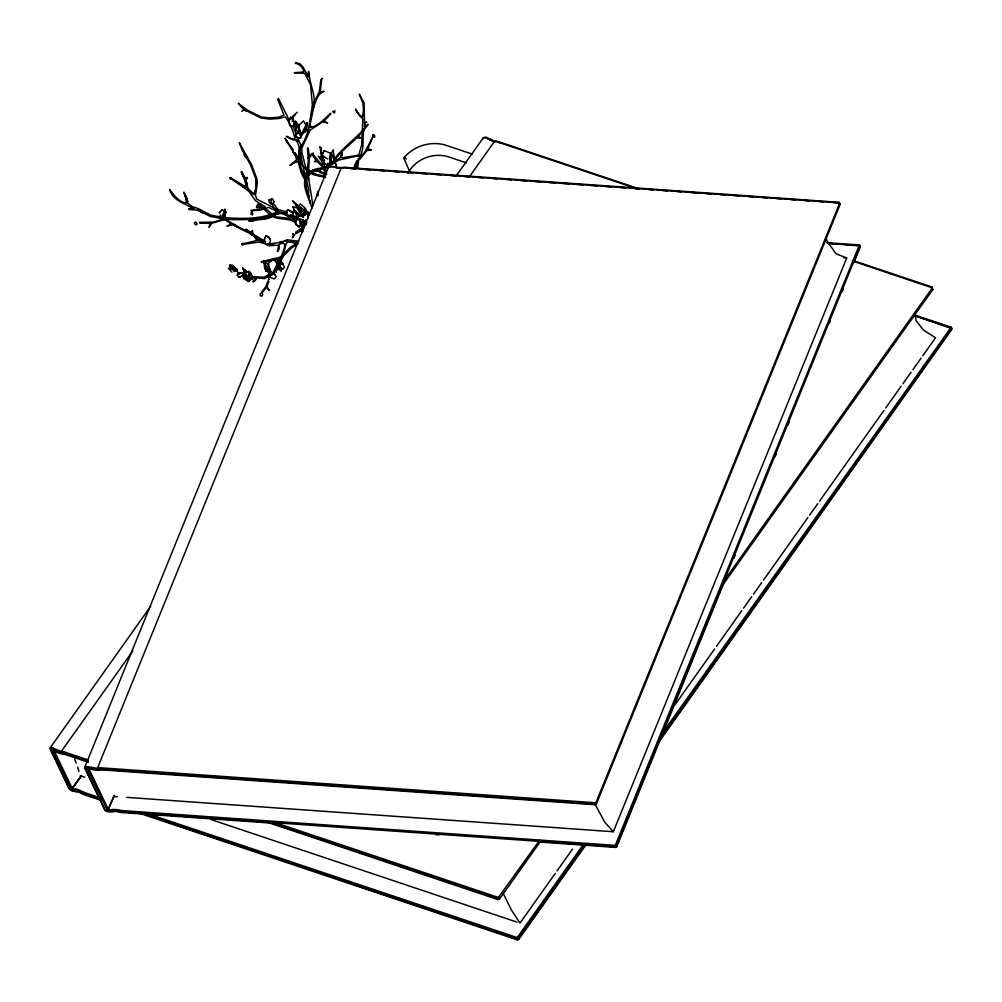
<?xml version="1.0" encoding="UTF-8"?>
<svg xmlns="http://www.w3.org/2000/svg" width="1002" height="1002" viewBox="0 0 1002 1002"><rect width="100%" height="100%" fill="white"/><g stroke="black" fill="none" stroke-linecap="round" stroke-linejoin="round"><path stroke-width="1.5" d="M295.239 125.901L295.252 120.941L298.345 125.05L300.825 135.107L305.497 130.698L307.213 122.958L300.763 135.095L296.129 130.26L295.252 125.889L296.154 130.247M278.055 265.755L276.965 265.467L278.393 265.142L277.629 268.298L278.619 269.175L277.053 265.993L279.458 264.678L276.965 265.467L279.47 264.691L279.508 263.639L278.406 263.301M320.89 79.546L319.337 91.432L312.449 106.187L312.887 105.16L313.726 105.648L313.313 103.193L313.563 107.114C316.344 95.253 309.605 84.581 309.292 74.699C308.829 67.597 307.526 73.672 308.566 76.816M251.59 278.481L248.271 277.604L248.859 272.782L244.475 269.726L244.012 272.093L248.296 277.667L248.509 281.449L251.59 278.518L249.122 281.286L248.271 277.604L248.897 272.807M289.728 218.511L275.8 216.82L259.731 204.007L259.167 205.197L258.716 203.757L257.727 204.233L256.537 206.637M276.99 265.305L277.905 263L276.139 271.767L277.905 263L271.742 274.548L266.883 270.991M330.81 152.98L330.447 162.424L329.407 158.216L330.81 152.98L330.334 165.393L330.81 152.98L333.065 155.949L334.067 160.345L331.098 164.391M298.133 217.396L298.371 217.998M194.263 209.218C185.533 203.481 172.782 201.039 169.551 189.478C172.807 193.286 178.657 202.667 186.472 202.993L185.345 195.691L186.522 199.31C179.546 183.704 188.063 197.707 187.7 203.318L192.334 206.6L198.396 208.679L210.645 215.079L221.367 217.121M317.96 195.891L318.173 191.795M273.997 201.916C270.026 209.831 270.214 191.632 273.959 201.778M308.441 76.453L308.566 74.348L308.416 76.352L307.464 74.962L308.153 76.365L302.892 66.921L299.861 63.74L295.552 62.55M357.564 167.622C359.693 155.235 358.491 155.36 356.487 167.547M317.171 195.503L317.684 191.319M52.129 750.285L71.518 789.827M306.136 126.39L307.176 122.945L304.821 131.7L307.176 122.945L305.472 130.673M222.143 218.198L225.25 217.008L224.974 209.418L224.335 214.24L225.25 217.008L222.143 218.198L224.924 209.418L225.989 212.988L225.162 210.107M233.954 271.78L234.13 270.402M725.686 578.48L616.844 846.552L615.428 847.404L615.266 845.387L859.39 244.951L859.553 246.968L860.417 246.642L859.39 244.951L826.6 242.634M308.754 128.694L308.165 130.936L312.436 105.335L310.495 84.544L304.733 73.409L294.237 72.72L303.756 71.944C303.431 67.86 299.435 63.577 295.214 63.326M367.659 124.235C360.945 134.869 341.281 148.146 333.215 160.721M296.354 220.966L296.617 217.885M327.454 163.739L327.291 164.666L330.585 166.532M331.938 162.712L330.322 164.566M247.356 280.998L249.348 271.993M288.839 121.004L290.856 117.134L293.486 121.004L294.225 125.1L293.198 126.365L291.081 126.44L289.841 125.463L288.877 121.017L290.856 117.159L292.571 119.088M244.025 272.056L244.475 269.726L244.025 272.056L248.296 277.629L244.187 278.218L243.636 277.178L244.187 278.218M323.496 163.952L330.059 165.23L330.848 160.971M277.905 263L276.114 271.767M87.274 768.922L107.552 810.919A1.34 0.714 21 0 0 107.953 811.019M223.095 216.119L224.335 211.034L222.043 209.581L219.325 212.988L219.638 212.036M327.879 163.389L330.059 165.23L330.835 161.335L330.009 165.23L327.504 163.902M223.108 216.144L224.035 211.835M237.324 275.312L238.163 272.857L240.493 273.233L238.163 272.857L237.286 275.312L239.052 277.253L240.442 277.216M258.954 205.047L258.792 203.832L259.781 205.886M297.118 242.284L297.106 243.261L290.567 247.131L280.973 256.938L261.297 261.697L261.61 262.436L264.177 261.948M358.578 137.249L357.777 136.998L361.797 137.725L356.487 138.201L338.112 155.009L340.567 152.68L334.104 161.197M300.412 146.981L299.197 154.158L299.623 150.676L300.362 164.391L300.324 163.313L301.026 167.948L305.835 178.982L305.009 178.331L304.808 179.471C303.406 188.138 307.739 195.578 310.407 203.318L309.242 199.198L311.935 208.128M282.677 269.05L284.518 267.246L282.238 263.225L278.481 265.142L281.675 269.287L281.174 271.266L278.581 268.837L279.383 262.599M268.599 277.529L269.075 275.688M292.271 121.342L293.473 116.658L295.314 114.641M292.534 214.591L293.072 212.537L288.012 209.681L286.447 211.159L287.649 214.841L289.115 215.68M357.088 112.399C352.992 103.206 359.054 117.109 362.711 116.645L363.475 109.406L362.912 103.206L359.317 94.125L364.064 102.843L364.59 126.69M909.54 388.212L951.587 328.13L951.161 327.228L914.062 314.791M304.796 131.7L307.176 122.945M321.604 79.847L320.252 91.733L324.147 91.37L319.788 93.236M300.512 147.194L299.46 150.713C303.418 142.184 295.715 147.532 300.287 162.449M267.897 281.048L265.956 286.484L261.722 292.045M305.284 214.879L302.504 216.131L304.721 208.829L305.284 214.879L302.504 216.131L304.683 208.829L305.56 211.635L302.541 216.131L300.149 215.017M269.638 243.499L266.069 244.075L269.663 243.524L270.502 240.718L268.962 237.048L266.156 235.733L264.816 237.725M279.17 244.137L279.383 248.208L277.93 251.377M268.862 281.299L267.071 286.422L269.15 290.329M308.228 130.723L304.558 140.28L300.8 146.643M356.825 160.658L353.33 168.699M277.053 262.962L277.429 259.405L265.455 261.71M292.196 118.336L293.072 116.007L297.306 112.287M277.754 263.063L278.844 259.393L281.299 258.065M259.105 206.099L260.545 205.485M269.162 275.262L270.052 275.45L264.465 278.669L256.925 277.792C254.533 282.877 249.774 283.679 256.086 278.093M364.54 126.452L365.342 124.674C363.663 130.799 365.379 119.301 366.719 122.294M358.415 156.112L361.634 145.052L362.874 118.825L359.267 115.405L355.535 109.481M269.588 277.704L270.565 275.312M359.793 156.337C366.118 146.818 360.181 134.506 365.968 125.1M84.707 767.444L328.28 167.547M106.525 810.718L105.686 810.38A2.38 1.278 21 0 1 105.235 810.13A1.841 0.989 21 0 1 104.584 809.428L84.744 768.02A1.841 0.989 21 0 1 84.819 767.294L84.894 767.219A2.906 1.553 21 0 1 85.233 767.018L85.395 766.956A4.697 2.53 21 0 1 85.896 766.831A6.125 3.294 21 0 1 86.761 766.743A16.308 8.755 21 0 1 92.284 767.432L93.938 767.795A16.408 8.805 21 0 0 95.967 768.096A22.608 12.137 21 0 0 96.53 768.146L97.47 768.196L341.043 168.286L342.246 168.048A15.569 8.354 21 0 1 344.425 167.923A11.197 6.012 21 0 1 345.202 167.96L838.398 202.805L840.164 204.358L596.403 803.867L594.975 804.719L101.841 769.887A5.924 3.181 21 0 0 101.427 769.862A9.669 5.198 21 0 0 100.087 769.949L96.555 770.15A29.334 15.744 21 0 1 95.829 770.075A22.232 11.936 21 0 1 93.086 769.674L91.633 769.323A8.029 4.309 21 0 0 91.195 769.223M126.69 797.367L613.324 831.735L846.753 257.952L836.031 253.794L826.875 240.768L826.149 238.025M733.927 558.189L735.105 555.296M775.11 456.749L776.287 453.856M788.048 424.873L789.225 421.98M829.243 323.446L830.407 320.54M842.181 291.569L843.358 288.664M853.942 262.587L860.417 246.642L859.716 245.64M277.253 251.226L278.756 246.004L276.89 245.227L269.024 245.753L264.591 242.972M259.831 207.665L258.604 207.614L259.004 206.349M357.489 163.176L354.608 169.213M324.147 150.538L321.053 157.189L324.16 150.538L330.121 153.143L331.174 156.011M371.867 139.403L367.784 148.985L371.567 149.837L366.895 150.55L359.493 159.619M331.186 153.744L333.165 149.786L334.405 159.331M279.508 266.394L279.996 265.48M280.272 261.86L282.815 257.138L286.159 243.599L288.1 241.62L297.369 243.11M278.606 262.424C280.573 257.264 291.131 237.662 278.756 244.726M255.76 278.356L250.6 278.13M293.837 234.268L292.409 237.875L294.575 234.869M276.803 263.125L277.692 261.547L280.973 260.996L280.284 263.038L280.961 261.008L277.704 261.56M296.016 220.064L296.855 219.826M251.014 278.756L249.085 281.286M248.283 277.667L243.974 278.619L248.283 277.667L252.642 278.706L250.738 273.22L249.01 271.166M296.73 137.524L295.164 134.719L295.815 133.629L297.657 133.516L295.79 133.604L295.427 136.485L298.872 138.201L300.375 137.925L301.226 136.523L299.823 134.118M300.4 137.95L301.038 135.082M294.788 153.093C295.44 154.321 293.611 154.308 292.609 151.327M257.84 206.951C255.811 208.053 259.543 207.264 256.487 207.351M264.415 241.908L264.804 241.62M373.345 135.733L365.116 151.665L358.841 158.817M262.511 292.321L266.545 287.374L269.137 290.355M259.581 207.013L256.587 207.514L259.418 206.926M407.977 173.233C415.442 158.955 433.54 151.966 448.721 156.926L466.456 162.863M50.175 747.868L150.738 606.223M456.06 176.164L483.24 137.875M59.97 751.174L61.21 751.588L132.865 650.799M468.986 177.354L494.362 141.62L495.602 141.608M72.232 788.587L81.212 775.786L71.142 789.614L72.344 788.674L53.757 749.909M72.357 788.687L81.4 775.911M539.64 840.24L497.543 898.681L268.786 822.103M723.669 581.398L932.173 288.125L931.86 286.948L854.681 261.071M540.316 841.642L499.522 899.019L497.969 899.583L266.444 821.966M721.628 586.621L932.837 289.54L931.86 286.948L930.996 287.311L932.837 289.54L931.91 289.227M555.283 873.381L519.975 923.105L511.446 910.079L503.229 893.446M557.087 870.826L572.48 849.145M674.784 705.057L714.614 648.945M716.43 646.403L741.781 610.694M743.584 608.139L751.738 596.666M753.542 594.123L761.695 582.638M763.499 580.095L807.862 517.608M809.679 515.053L817.82 503.58M819.636 501.025L883.914 410.494M885.718 407.939L901.111 386.271M902.927 383.716L911.068 372.243M912.885 369.688L921.026 358.215M922.842 355.66L935.517 337.812L923.343 329.921L916.166 320.778L914.926 314.841M583.364 844.436L517.22 937.584L517.283 939.863L518.823 939.3L585.869 844.874M663.086 732.124L951.161 327.228L951.9 329.32L657.45 744.06M584.542 845.25L518.397 938.411L516.844 938.974L141.357 813.098M659.742 739.338L951.474 328.418L914.676 315.655M138.827 813.01L517.283 939.863L519.95 936.958M521.766 934.403L529.92 922.917M531.736 920.362L547.13 898.669M548.946 896.114L557.099 884.628M558.916 882.086L566.168 871.865M567.971 869.323L576.125 857.837M577.941 855.282L585.193 845.074M658.577 741.705L662.197 736.595M664.013 734.053L672.167 722.567M673.983 720.012L689.376 698.319M691.192 695.764L755.521 605.158M757.324 602.603L765.478 591.117M767.294 588.575L821.653 511.997M823.469 509.454L831.622 497.969M833.439 495.414L887.797 418.849M889.601 416.293L897.754 404.808M899.571 402.253L907.724 390.767M297.97 206.75L300.412 203.995L305.259 208.241L306.574 210.946L302.579 216.144L296.943 207.94L292.709 206.662M409.605 171.279L403.756 158.003C413.5 146.067 430.66 140.643 445.502 145.127L472.08 154.02M306.562 210.959L302.579 216.144L299.26 209.731M298.859 133.053L302.754 133.391L301.389 135.47L302.729 133.366L301.765 133.066M225.024 217.872L223.897 219.313L221.968 219.576L220.315 217.847M277.354 266.281L278.994 264.215M357.964 136.936L368.197 124.574M293.173 126.327L294.187 125.1L293.486 121.004M241.645 111.26L244.313 110.095L246.717 110.997L244.676 109.869L261.084 118.011L269.475 119.113L278.719 118.524L285.307 116.846C289.979 123.021 293.148 130.736 294.826 138.126L293.999 139.09L291.958 138.865C278.017 131.563 293.949 142.284 296.517 139.766L297.669 141.658L295.941 139.215C301.827 150.262 301.164 164.027 305.748 175.951M298.145 207.539L298.183 206.174M246.066 276.828L248.534 275.575M278.03 211.171C274.398 200.901 267.835 201.477 277.066 211.635M107.552 810.919L114.378 795.275L107.527 810.906M243.423 109.293L239.941 105.536M295.477 233.929L302.353 229.997M328.919 165.568L323.295 167.685L328.33 165.831L331.186 162.85M259.606 205.911L259.242 204.533M86.836 768.008A14.329 7.69 21 0 1 91.658 768.697L93.399 769.06A18.399 9.87 21 0 0 95.691 769.411A24.649 13.239 21 0 0 96.305 769.461L98.96 769.26A13.777 7.39 21 0 1 100.839 769.16A9.106 4.897 21 0 1 101.478 769.185L594.649 804.03L595.877 802.79L839.638 203.281L838.937 202.279L345.765 167.434A9.118 4.897 21 0 0 345.126 167.409M299.523 124.787L303.418 120.866L306.737 126.164L306.637 130.523L300.85 135.107M320.289 92.848L321.179 92.635C316.945 96.367 314.478 103.82 313.2 109.719L313.338 108.905L310.269 123.835L310.482 127.555L310.169 123.647L310.457 127.254C316.657 127.091 325.299 118.486 330.397 113.201M273.433 258.917L268.586 263.012L268.999 267.171L271.692 274.523L277.742 268.661L277.404 264.215L273.446 258.917M838.398 202.805L838.937 202.279L840.164 204.358L839.1 204.283M271.692 274.523L277.754 268.686M304.383 226.364L295.502 232.264M87.299 768.885L88.69 768.208L87.362 768.835A1.428 0.764 21 0 1 87.825 768.772A10.559 5.661 21 0 1 91.195 769.273M282.326 257.126L291.332 248.095L298.12 243.749M209.155 227.241L211.798 223.233L225.563 219.438M330.936 113.84L324.26 120.916L327.591 122.995L322.844 121.868L310.132 130.147L301.94 147.958L301.915 152.467L307.677 175.35L307.426 174.123L311.346 170.879L314.991 169.426L311.096 171.079L307.551 174.824C311.635 167.672 321.179 169.188 328.33 165.831M278.844 269.012L277.066 265.981L278.381 265.229L278.819 269.012L277.654 268.298M242.334 275.976L243.323 275.224L242.972 273.258L239.666 272.707L242.947 273.283L243.286 275.212L239.065 277.216M302.842 226.314L304.232 221.793M302.867 231.675L300.312 230.247L301.79 229.207L300.287 230.285L302.617 231.6L300.312 230.247L301.79 229.207M358.34 155.122L342.17 157.815L341.432 156.512L342.321 153.256L339.766 158.479L332.075 162.274M332.476 164.09L337.737 160.307L358.478 155.723M259.794 207.539L260.658 205.585M315.029 170.854L317.972 170.841L315.029 170.854L317.759 170.44L311.797 172.394L308.478 176.051L308.328 177.429L308.353 179.959L308.391 176.79L312.887 205.197M235.508 269.3L236.597 268.799L237.274 269.651M225.25 217.008L224.924 209.418M331.111 163.915L335.207 162.787L336.497 165.818L335.194 162.825L333.453 162.875M288.025 209.719L286.484 211.171L286.747 212.186M246.98 279.345L248.271 278.794L246.98 279.383M300.049 208.165L301.715 208.742L299.748 208.115M278.594 268.849L278.481 265.167L282.401 263.626L282.288 262.637L280.147 262.662M282.652 269.062L278.481 265.142L282.401 263.651L281.575 263.639M329.52 167.109L317.221 170.59M332.539 161.911L333.829 161.46M222.932 219.087L213.539 222.068L199.385 222.331M277.116 211.848C261.121 219.388 243.198 218.762 225.989 217.785M244.212 274.748L245.202 274.385M270.816 274.636L274.698 274.26L276.239 276.84L274.097 278.869L270.44 277.479M271.63 274.373L272.982 273.959M276.978 265.492L279.47 264.691M279.52 212.737C262.486 219.689 244.075 220.302 225.951 219.338M269.701 273.934L264.115 277.166L251.189 276.715M951.211 329.52L951.474 328.418M518.147 939.5L518.823 939.3L517.22 937.584L149.148 814.2M318.761 170.403L319.851 170.102L319.212 170.515C317.834 171.53 323.195 172.231 324.898 173.421M242.672 243.837L256.85 240.543L253.794 235.971L245.953 229.17L251.853 232.952L252.304 230.435L252.992 233.854L258.002 240.38L264.202 241.382M486.534 138.351L486.872 138.364A4.697 1.904 35 0 1 487.799 138.714M52.217 750.085L52.567 750.11A4.697 1.941 35.7 0 1 53.457 750.36M97.507 768.196L98.672 767.958A15.531 8.342 21 0 1 100.851 767.833A11.197 6.012 21 0 1 101.628 767.87L595.877 802.79L596.403 803.867L594.975 804.719L594.649 804.03M242.722 244.463L257.664 242.233L263.852 242.697L260.708 241.883L268.311 245.214L265.605 243.674M259.055 204.972L271.78 216.081L266.77 218.135L248.984 220.277L249.222 220.966L267.121 218.762L272.644 216.62C279.683 220.052 288.764 217.835 295.515 222.457L294.926 221.342M249.222 220.966L253.756 220.615L249.335 220.941L249.11 220.252M289.127 215.655L292.559 214.616L293.11 212.524L290.292 211.234M343.248 167.509L340.592 167.71M113.84 811.119L113.276 811.194A15.882 8.53 21 0 1 108.266 811.182M112.299 811.733L113.752 811.545M248.233 277.554L243.373 273.521L248.233 277.554L245.265 273.208M251.001 210.332L260.307 209.243L264.115 208.191L265.179 206.713L255.485 200.676L249.06 191.507L236.034 181.55L243.473 187.124L230.66 178.531M251.352 210.883L260.821 209.994L268.398 207.414L275.036 210.27M269.738 244.1L273.934 243.912L268.912 243.987L283.115 242.046L279.32 242.497L287.724 239.866L298.947 241.257M199.686 223.133L210.032 223.383L209.142 227.254M264.027 241.645L265.054 241.632M98.81 769.699L101.089 769.398A7.903 4.246 21 0 1 102.129 769.336M340.956 168.298L340.104 168.248A22.595 12.137 21 0 1 339.54 168.186A16.383 8.793 21 0 1 337.499 167.885L336.534 167.647A12.011 6.45 21 0 0 335.858 167.484A16.32 8.768 21 0 0 330.284 166.77M298.909 216.307L302.441 216.307M300.312 230.247L303.005 230.272M301.176 219.175L297.544 218.599L297.607 215.893L297.544 218.599M231.888 272.193L228.393 268.248L236.848 270.803L239.478 274.31M229.759 266.106L234.28 266.645M194 209.117L188.689 208.817L189.04 209.581L197.757 210.044L203.055 212.862L197.67 209.957L210.257 216.432L220.916 218.398M62.274 751.575L61.285 751.613M248.245 277.166L243.123 276.101M302.541 227.391L302.479 224.423L305.998 224.561M248.684 278.318L242.409 276.803M350.587 168.461L355.272 168.787M364.64 169.451L370.89 169.889M378.693 170.44L384.931 170.879M392.746 171.43L398.984 171.868M406.799 172.419L413.037 172.87M420.853 173.421L427.09 173.86M434.893 174.411L441.143 174.849M450.512 175.513L455.196 175.838M464.565 176.502L469.249 176.84M478.618 177.492L483.302 177.83M492.671 178.494L497.355 178.819M506.711 179.483L511.396 179.809M520.764 180.473L527.014 180.911M534.817 181.462L541.067 181.901M548.871 182.452L555.121 182.903M562.924 183.454L569.174 183.892M576.977 184.443L583.214 184.882M591.03 185.433L597.267 185.871M605.083 186.422L611.32 186.873M620.689 187.524L625.373 187.862M634.742 188.526L639.426 188.852M648.795 189.516L653.479 189.841M662.848 190.505L667.532 190.831M676.901 191.495L681.585 191.833M690.954 192.497L697.192 192.935M706.56 193.599L711.245 193.925M720.613 194.588L725.298 194.914M734.666 195.578L739.351 195.904M748.719 196.567L753.404 196.906M762.772 197.557L767.457 197.895M776.813 198.559L781.497 198.884M790.866 199.548L795.55 199.874M804.919 200.538L809.603 200.876M818.972 201.527L823.657 201.865M833.025 202.529L837.71 202.855M827.614 243.286L860.092 245.953L616.518 845.863L615.103 846.715L121.981 811.908A5.937 3.181 21 0 1 121.355 811.833A9.644 5.173 21 0 1 120.04 811.582L116.057 810.843A29.096 15.619 21 0 0 114.967 810.806A22.282 11.961 21 0 0 112.813 810.856L111.235 811.056A10.521 5.649 21 0 1 107.978 811.081M831.61 243.661L836.294 243.987M845.663 244.651L850.347 244.976M843.634 257.739L846.753 257.952M114.215 796.49L117.334 796.703M273.521 823.256L122.269 812.584A9.093 4.885 21 0 1 121.292 812.484M435.883 834.716L439.014 834.942M538.926 841.993L615.428 847.404L616.844 846.552L615.266 845.387L122.169 810.58A3.845 2.067 21 0 1 121.743 810.543A7.816 4.196 21 0 1 120.703 810.33L116.169 809.516A31.162 16.733 21 0 0 115.005 809.478A24.248 13.026 21 0 0 112.637 809.528L110.984 809.741A8.53 4.572 21 0 1 108.441 809.779L88.727 768.309M102.417 769.348L103.72 769.461M76.64 791.317L77.793 791.38M496.817 141.32L493.811 140.781M287.449 241.695L297.068 243.073M288.1 241.62L296.918 242.747M76.615 791.668L75.413 791.593A13.702 5.624 35.5 0 1 72.958 791.154M75.739 789.175L74.236 789.075A7.327 3.044 35.8 0 1 72.432 788.737M231.437 266.169L234.305 266.657L236.685 270.866L229.734 266.131M75.964 790.691L74.348 790.553A12.037 4.947 35.4 0 1 72.983 790.34A5.774 2.442 36.2 0 1 71.555 789.952M299.936 223.296L305.209 224.298M92.86 769.01L93.261 769.085A24.223 13.001 21 0 0 95.841 769.486M306.925 222.82L305.435 221.692M236.034 269.062L233.128 268.448L236.685 270.866M281.036 212.85L284.167 213.564L295.878 223.033M326.527 174.461L320.515 172.645L317.546 170.465M337.048 167.848L335.92 167.572A8.041 4.321 21 0 0 335.482 167.447M119.551 811.532L118.073 811.106M277.354 211.159L286.296 213.639M491.218 140.368A12.813 5.223 35.3 0 0 493.034 141.169L494.074 141.62M62.763 753.692L59.494 752.527A14.379 5.899 35.4 0 1 57.44 751.638L56.826 751.262M247.093 280.585L244.3 278.957M328.493 164.992L327.316 164.641L330.572 166.495M60.558 752.903L62.512 753.066A10.17 4.171 35.4 0 1 63.89 753.304A7.039 2.881 35.3 0 1 64.454 753.491L87.925 761.37M101.277 799.671L83.805 793.822A4.584 1.866 35.2 0 1 83.241 793.584A8.104 3.307 35.3 0 1 82.064 793.008L78.469 791.317A22.42 9.218 35.5 0 0 77.517 791.029M299.548 225.2L303.669 226.502M639.489 188.94L498.758 141.745A7.039 2.881 35.3 0 0 498.207 141.57M637.147 188.802L497.881 142.096A8.642 3.557 35.4 0 0 497.192 141.883A11.673 4.772 35.3 0 0 495.614 141.62M852.339 260.946L932.286 287.837M914.488 315.693L951.587 328.13M88.314 759.992L64.804 752.089A8.642 3.557 35.5 0 0 64.128 751.876M272.344 821.678L498.858 897.617L499.522 899.019L497.969 899.583L497.543 898.681M88.339 762.259L64.905 754.393A4.572 1.879 35.5 0 0 64.541 754.268M80.298 775.723L84.744 777.214M210.57 819.398L517.007 922.116M100.162 797.78L84.193 792.444A2.968 1.227 35.5 0 1 83.83 792.306M87.763 795.225L101.114 799.709M141.182 813.136L255.46 851.449M273.27 857.424L516.656 939.012M100.238 800.072L84.206 794.711A7.027 2.881 35.4 0 1 83.329 794.373A10.17 4.196 35.5 0 1 81.989 793.747L78.97 792.231A18.988 7.853 35.6 0 0 78.118 791.906A14.391 5.949 35.6 0 0 76.578 791.605M65.794 754.03L66.934 754.431M275.8 208.804L284.844 211.447L287.06 213.351M499.647 142.798L499.221 142.647A4.572 1.879 35.5 0 0 498.846 142.522A6.901 2.906 36.3 0 0 498.457 142.359M325.65 177.605L312.987 174.498L306.549 169.626M290.505 215.18L297.03 216.657L297.293 214.854L295.365 210.62L298.533 215.417M273.045 204.37C268.799 205.084 266.845 196.743 271.555 200.212M59.757 753.366L63.402 754.093A7.715 3.119 34.8 0 1 64.591 754.343M293.035 216.257L294.713 217.046M304.17 222.544L302.178 221.68M302.754 216.031L301.289 215.405L303.456 217.484M232.239 269.262L236.798 271.241M57.302 752.302L55.974 751.575M491.218 140.393L489.702 139.566M69.626 788.486A2.931 1.202 35.4 0 1 68.75 787.359L50.263 748.732A2.931 1.202 35.5 0 1 50.588 747.58A4.183 1.716 35.5 0 1 51.002 747.555A5.048 2.067 35.4 0 1 51.728 747.617A11.736 4.772 35.2 0 1 56.137 749.383L58.141 750.385M230.66 177.905L246.58 187.286L244.012 186.272L246.329 187.336L246.755 186.648L245.678 182.351L246.768 186.81L241.707 171.593L245.302 178.369L244.526 177.229L245.678 178.657L247.444 177.442L245.941 180.21L247.82 188.94L247.356 187.837L254.295 194.576L249.548 190.53L253.844 194.501L255.823 187.913L255.798 178.694L250.312 164.503L246.116 157.076L247.118 157.402L244.137 154.659L246.918 158.466L242.233 150.237L239.353 142.823L251.389 164.215L256.85 178.744L257.351 182.79L255.485 195.352L256.737 199.085L274.748 208.253M279.746 264.515L277.955 264.44L277.717 266.319L278.556 266.745M489.94 138.915L491.757 139.892A14.366 5.924 35.4 0 0 493.836 140.831M82.139 793.033L82.465 793.208A11.698 4.772 35.3 0 0 83.667 793.772M265.367 241.657C252.003 232.364 236.009 227.454 223.246 217.171M80.724 792.194L81.726 792.807M278.18 212.712L274.197 215.092L280.76 213.338L296.154 218.223L306.048 224.573M56.863 751.337L55.624 750.648A10.571 4.371 35.6 0 0 51.528 748.945M288.839 210.395L291.119 211.748L289.628 210.67M262.662 241.444L250.988 234.155L254.333 235.683L232.489 224.861L226.865 226.089L231.049 224.197L222.557 217.71M323.22 156.124L327.616 158.955M293.649 210.407L302.466 216.282M302.792 213.614L303.844 214.328L302.892 217.058L303.694 215.543L302.504 216.582L299.899 216.144M302.579 227.404L303.844 228.293M304.094 222.482L303.443 221.905M325.224 163.902L323.308 160.069L323.22 156.149M240.505 104.872L247.507 110.245L261.509 117.096L269.776 117.873L278.744 117.259L283.992 115.042L277.579 99.098L278.518 98.609L288.701 119.113M308.578 215.367L299.21 209.042M250.763 212.9L252.454 213.301L251.84 211.585M309.042 213.927L292.471 200.876L296.905 205.999M291.094 126.415L289.478 123.76M300.074 222.256L303.518 225.087M327.904 163.376L330.096 165.205M404.558 157.477L406.324 158.967M297.281 213.514L293.624 210.445L296.454 214.704M290.38 216.219L294.801 220.027M246.129 278.305L248.696 279.145L249.623 276.539M286.622 140.318L288.125 143.599C278.155 126.728 294.839 154.709 297.431 159.055M286.134 140.405L293.348 149.862M302.654 226.164L303.18 221.505M305.886 167.61C302.441 170.227 333.816 180.899 313.05 173.434C314.127 175.275 329.821 176.114 323.057 175.55L325.537 175.363L324.097 170.002M305.547 168.662L300.299 163.013M274.673 274.298L275.525 275.162M292.684 206.662L295.803 212.512M294.312 210.934L295.803 212.537M278.493 265.142L281.512 268.423M613.324 831.735L604.707 822.128L595.288 804.644M244.726 270.653L242.772 268.073L246.68 272.456M302.491 164.09L294.951 153.043M323.183 167.409L317.258 161.723L314.428 161.572L316.093 160.733L311.847 153.945L312.386 153.569L322.456 165.831L320.214 147.607M321.379 160.558L318.122 156.137L324.623 160.621L321.316 157.903L322.907 160.245M295.39 153.256L299.861 162.186L299.886 160.195L300.061 162.099M269.951 238.576L266.169 235.758L264.277 239.741L264.829 241.895M264.528 263.388L265.968 270.991L264.528 263.388L267.496 268.048M264.503 263.401L271.73 274.824L268.448 272.494L264.503 263.401L265.956 271.016M304.583 220.803L305.86 222.882M233.967 266.745L236.835 271.517L232.489 265.142L229.471 264.941L230.598 268.386M294.287 219.789L292.897 216.382M299.373 210.52L302.541 216.131M281.011 268.073L281.662 269.275M297.456 137.349L301.539 146.705M294.55 153.444L296.955 160.032L296.868 159.393L289.916 165.468L295.966 161.535L293.999 162.825L297.97 161.372L301.201 172.807L304.771 179.671C306.086 175.813 308.603 164.015 308.378 157.327L308.24 158.792L307.401 148.121M298.32 130.911L300.036 134.243M305.623 219.901L305.923 220.728M300.287 208.303L300.362 209.23L300.462 208.103L298.208 206.287L300.713 211.209L297.744 208.003M296.066 133.967L292.684 125.463M303.819 220.941L305.36 224.736M299.761 219.726L301.239 225.675L299.222 226.94L296.078 224.536L295.164 222.619L296.567 220.002L295.202 222.607L296.116 224.511L299.21 226.903L301.201 225.65L299.748 219.764M326.727 173.033L323.483 162.975M243.699 276.064L244.25 277.366L243.661 276.064M74.611 759.203L76.227 763.073M264.14 266.156L265.68 270.089L263.513 260.683L267.597 263.776L271.755 274.535L269.3 267.972M272.857 203.143L273.195 204.22M77.655 767.194L78.983 771.465M305.522 211.61L304.683 208.829L304.408 212.737L305.247 214.891L304.771 209.393M298.145 126.502L300.613 135.345L295.953 121.705L295.941 130.46M299.335 129.371L300.838 135.107L298.32 125.062L299.347 129.659M322.105 156.988L320.765 147.883M333.065 155.949L334.067 160.345M308.19 147.995L309.33 155.598L313.513 153.143L309.317 157.577L308.654 169.902L306.086 178.03L306.387 188.451L309.255 197.381L308.516 197.131L308.578 189.553L306.637 180.41M329.696 162.913L330.184 165.455M309.368 214.754L308.077 211.86L308.34 217.91M121.292 812.484A12.826 6.889 21 0 1 119.802 812.209L116.47 811.545A24.612 13.214 21 0 0 115.556 811.507A18.399 9.882 21 0 0 113.752 811.545M112.249 811.67A13.903 7.465 21 0 1 107.602 811.695A4.046 2.179 21 0 1 106.55 811.344A1.716 0.914 21 0 1 105.21 810.43L85.446 769.022A1.578 0.852 21 0 1 85.796 768.271L85.896 768.221A4.058 2.179 21 0 1 86.873 768.071M329.733 167.271A1.428 0.764 20.6 0 1 329.783 166.695A1.991 1.065 21 0 1 330.197 166.47A4.071 2.179 21 0 1 331.161 166.319A13.001 6.989 21 0 1 335.445 166.808L337.687 167.309A18.374 9.87 21 0 0 339.979 167.635M328.305 168.111A1.841 0.989 21 0 1 328.393 167.384M328.543 167.259A2.906 1.553 21 0 1 328.806 167.121L328.969 167.058A5.661 3.031 21 0 1 330.334 166.846M88.527 768.196A8.567 4.597 21 0 1 90.719 768.534M340.48 167.447A24.649 12.963 20.6 0 1 339.878 167.384M343.147 167.397A13.79 7.528 21.7 0 1 345.039 167.259M85.045 794.31A8.642 3.52 35.3 0 1 84.343 794.047M83.817 792.281A6.25 2.555 35.4 0 1 82.89 791.818L78.795 789.914A23.998 9.832 35.4 0 0 77.743 789.563M76.002 790.728A16.821 6.876 35.3 0 1 77.555 791.079M75.689 789.1A18.963 7.841 35.6 0 1 77.718 789.513M77.718 791.279A12.826 5.336 35.8 0 1 78.619 791.442M76.791 791.492A21.881 8.98 35.4 0 1 76.19 791.43M76.089 791.304A11.473 4.797 36 0 1 75.225 791.204M73.697 790.828A11.473 4.797 36 0 1 72.131 790.265M72.983 791.192A7.214 3.044 36 0 1 71.33 790.578M71.305 790.44A3.532 1.428 35.3 0 1 70.516 790.002A2.267 0.927 35.4 0 1 69.05 788.536L50.563 749.922A2.229 0.902 35.6 0 1 50.864 749.02A3.419 1.403 35.2 0 1 51.616 749.095M483.302 138.727A2.931 1.202 35.3 0 1 483.665 137.6A4.759 1.954 35.3 0 1 484.805 137.637A12.813 5.16 34.9 0 1 489.702 139.716M484.73 137.762A2.229 0.927 34.5 0 1 485.193 137.287A3.432 1.39 34.8 0 1 485.945 137.374M485.882 137.287A10.584 4.321 35.3 0 1 489.928 138.965M53.544 750.611A10.997 4.334 34.7 0 1 55.573 751.588M54.246 749.984A6.751 2.768 35.4 0 1 55.686 750.673M489.515 139.616A10.721 4.246 34.8 0 1 489.89 139.817M55.573 751.325A6.601 2.73 35.5 0 1 55.974 751.55M59.819 753.529A17.385 7.264 35.6 0 1 57.327 752.464M494.049 141.583A17.372 7.077 35.3 0 1 493.36 141.295M491.957 140.681A17.372 7.077 35.3 0 1 491.606 140.505M59.932 751.087A12.826 5.185 35.2 0 1 58.129 750.298M59.719 752.527A18.938 7.653 35.2 0 1 58.204 751.863M62.299 751.6A12.387 5.06 35.2 0 1 64.141 751.913M496.879 141.407A10.158 4.108 34.9 0 1 498.257 141.658M251.264 214.228C253.368 216.908 253.168 210.959 251.264 214.127M303.318 227.554L302.842 228.381C304.17 225.325 300.199 230.435 302.967 228.231L303.318 227.554M278.794 259.368L278.694 260.507L278.794 259.368M241.783 243.874C242.772 247.557 244.751 241.444 241.783 243.874M333.14 111.598C334.267 115.919 336.522 108.366 333.14 111.598M229.946 177.805C230.247 181.462 232.239 176.026 229.946 177.805M292.597 233.554L293.098 234.03L292.597 233.554M308.654 169.902L307.439 174.423L308.654 169.914M220.227 215.242L220.728 215.68L220.227 215.242M322.506 78.582L321.792 78.594L322.506 78.582M238.451 103.419L239.027 103.97L238.451 103.419M296.216 205.698L296.68 206.387L296.216 205.698M342.333 153.243L340.73 156.525L342.333 153.243M303.243 219.939L302.441 219.801L303.243 219.939M319.813 147.056L321.304 148.221L319.813 147.056M275.65 210.833L276.139 211.547L275.65 210.833M268.411 279.095L268.874 279.658L268.411 279.095M302.892 227.391L302.341 228.093L303.005 227.329M337.737 160.307L334.818 162.073L337.762 160.395M287.186 240.092L284.881 241.319L287.186 240.092M239.829 273.095L238.163 272.857L240.493 273.233L239.829 273.095M324.397 122.206L323.583 121.793L324.41 122.231M234.881 224.936L233.353 224.172L234.881 224.936M283.24 263.802L282.238 263.225L283.24 263.802M300.75 210.62L299.636 209.844L300.75 210.62M262.098 207.376L259.167 204.759L262.098 207.376M300.187 209.268L300.187 209.268M246.141 156.562L244.576 154.734L246.141 156.562M244.801 270.74L242.659 268.21L244.801 270.74M252.604 278.731L250.713 273.233L252.604 278.731M304.47 175.35L302.291 171.893L304.47 175.35M243.812 177.429L241.219 171.968L243.724 177.367M294.626 154.421L294.125 153.018L294.626 154.421M306.324 179.208L306.073 178.494L306.324 179.195M246.379 181.85L245.866 179.872L247.444 187.023L246.379 181.85M187.574 201.903L187.048 199.16L187.499 201.928M261.522 295.941A1.516 1.315 -62.4 0 0 262.399 293.486A1.516 1.315 -62.4 0 0 260.069 294.125A1.516 1.315 -62.4 0 0 261.522 295.941M372.894 135.383A1.516 0.751 63.6 0 0 374.422 137.312A1.516 0.751 63.6 0 0 374.197 135.095A1.516 0.751 63.6 0 0 372.894 135.383M194.476 223.095A1.516 1.027 49.4 0 0 196.43 224.799A1.516 1.027 49.4 0 0 196.292 222.594A1.516 1.027 49.4 0 0 194.476 223.095"/></g></svg>
